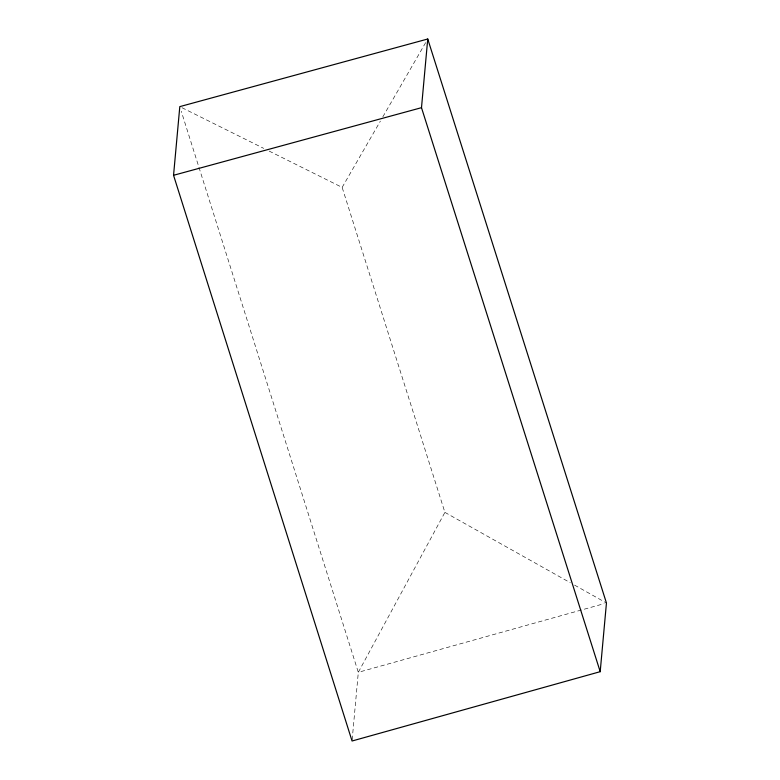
<?xml version="1.0" encoding="UTF-8"?>
<svg xmlns="http://www.w3.org/2000/svg" width="780" height="780" viewBox="0 0 780 780"><rect width="100%" height="100%" fill="white"/><g stroke="black" fill="none" stroke-linecap="round" stroke-linejoin="round"><path stroke-width="0.58" stroke-dasharray="3.9 2.92" d="M352.17 739.791L358.312 672.321L181.262 111.267M269.139 151.076L342.147 187.395L444.902 512.372L358.312 672.321L604.11 603.661M342.147 187.395L380.386 121.095M382.814 116.883L425.919 42.159M181.974 107.708L263.698 148.366M444.902 512.372L570.317 582.728M574.567 585.117L606.45 603.008"/><path stroke-width="1.17" d="M173.55 175.295L179.8 106.626L427.742 39L606.45 603.008L600.2 671.678L352.063 741L173.55 175.295L421.493 107.679L427.742 39M421.493 107.679L600.2 671.678"/></g></svg>
